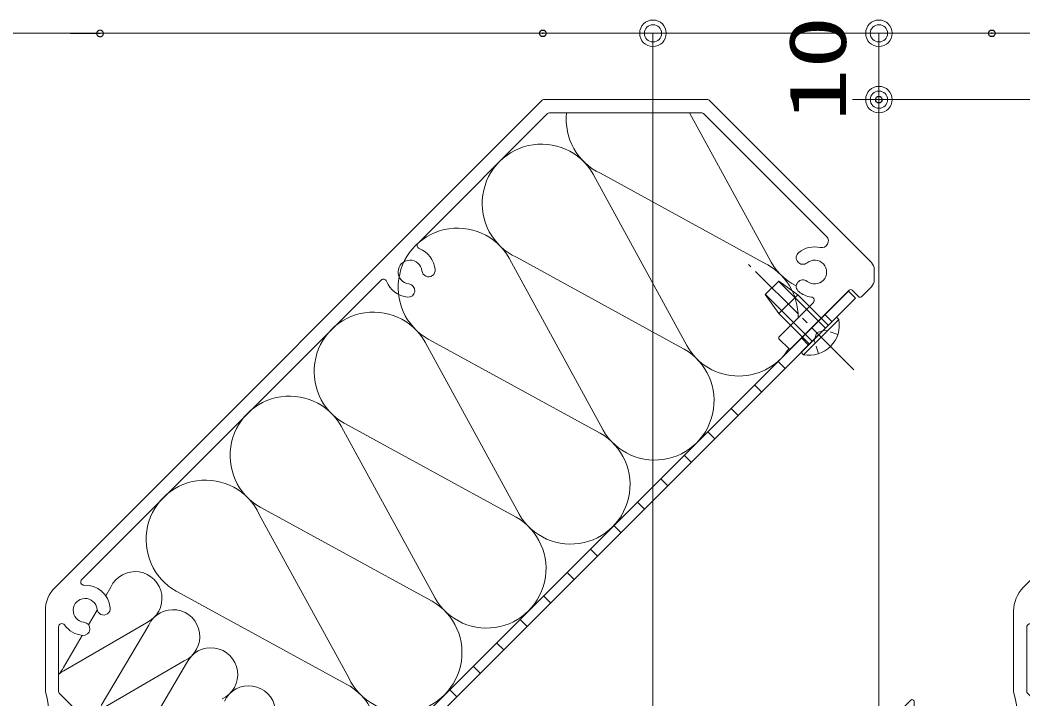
# Model space of a CAD drawing. Units: millimetres, scale not verified. Extents: x -791 to 791, y -562 to 562.
# Drawn here: x 258 to 409.3, y -113.9 to -11.6 of the extents above; entities that cross this region are included whole.
import ezdxf
from ezdxf.enums import TextEntityAlignment as Align

# ---------------------------------------------------------------- set-up
doc = ezdxf.new("R2010")
doc.units = ezdxf.units.MM
doc.header["$LTSCALE"] = 2
doc.header["$PDMODE"] = 32
doc.header["$PDSIZE"] = 1
for name, pattern in [('CHAIN2', [12, 9, -1, 1, -1]), ('DASHED1', [1.8, 1.2, -0.6]), ('DASHED3', [4, 3, -1])]:
    doc.linetypes.add(name, pattern=pattern)
for name, color, linetype, lineweight in [('0-2_USERZ', 3, 'Continuous', 9), ('0-5__0-1_ADD_LINE', 2, 'DASHED3', 9), ('0-7_0', 7, 'Continuous', 9), ('1-1_SHAPE', 7, 'Continuous', 9)]:
    doc.layers.add(name, color=color, linetype=linetype, lineweight=lineweight)
doc.layers.add('0-8_DEFPOINTS', color=1, linetype='Continuous')
doc.styles.add('ＭＳ ゴシック', font='')
doc.styles.get('ＭＳ ゴシック').set_extended_font_data('MS Gothic')

# ---------------------------------------------------------------- blocks, each defined once
blk = doc.blocks.new('DOT1')
at = {"layer": '0-7_0'}
blk.add_line((0, 0), (-2, 0), dxfattribs=at)
for radius in [1, 0.65]:
    blk.add_circle((0, 0), radius, dxfattribs=at)
blk = doc.blocks.new('A$C25DB647E')
at = {"layer": '1-1_SHAPE'}
for p, q in [((-8.57, 0), (40.933, 0)), ((-155.89, -147.071), (-8.994, -0.176)), ((41.357, -0.176), (90.303, -49.121)), ((-7.337, -4.176), (-46.431, -43.269)), ((39.276, -4), (-6.913, -4)), ((76.757, -41.232), (39.7, -4.176)), ((91.181, -51.243), (91.181, -54.321)), ((-57.55, -54.388), (-147.861, -144.699)), ((83.639, -57.449), (66.103, -74.985)), ((86.468, -59.429), (84.488, -57.449)), ((90.303, -56.442), (87.316, -59.429)), ((62.568, -71.449), (72.781, -61.236)), ((65.255, -74.985), (62.568, -72.298)), ((-158.819, -178.352), (-158.819, -154.142)), ((-154.819, -158.996), (-154.819, -178.518)), ((-209.647, -200.828), (-189.843, -181.024)), ((-188.819, -181.449), (-188.819, -183.994)), ((-154.643, -178.942), (-142.05, -191.535)), ((-188.994, -184.418), (-197.259, -192.683)), ((-148.414, -190.262), (-150.394, -192.242)), ((-144.172, -193.656), (-147.566, -190.262)), ((-150.394, -193.09), (-134.272, -209.212)), ((-142.05, -192.383), (-143.323, -193.656)), ((-137.808, -212.748), (-155.115, -195.441)), ((-210.819, -207.623), (-210.819, -203.657)), ((-206.57, -204.823), (-209.794, -208.047)), ((-134.272, -210.061), (-136.959, -212.748)), ((-198.779, -216.831), (-196.671, -214.722)), ((-196.375, -223.477), (-198.779, -221.073)), ((-193.546, -221.497), (-195.526, -223.477)), ((-176.576, -237.619), (-192.698, -221.497)), ((-183.858, -223.266), (-173.04, -234.084)), ((-173.04, -234.932), (-175.727, -237.619))]:
    blk.add_line(p, q, dxfattribs=at)
for centre, radius, start, end in [((-8.57, -0.6), 0.6, 90, 135), ((40.933, -0.6), 0.6, 45, 90), ((-6.913, -4.6), 0.6, 90, 135), ((39.276, -4.6), 0.6, 45, 90), ((75.343, -42.646), 2, 256.99016, 45), ((-45.724, -43.976), 1, 135, 248.90775), ((-48.819, -52), 7.6, 5.92483, 68.90775), ((73.181, -52), 7.6, 76.99016, 129.07517), ((69.651, -47.653), 2, 129.07517, 309.07517), ((-48.819, -52), 3.6, 5.92483, 264.07517), ((-43.249, -51.422), 2, 185.92483, 5.92483), ((73.181, -52), 3.6, 230.92483, 129.07517), ((88.181, -51.243), 3, 0, 45), ((-56.842, -55.095), 1, 21.09225, 135), ((69.651, -56.347), 2, 50.92483, 230.92483), ((88.181, -54.321), 3, 315, 0), ((-48.819, -52), 7.6, 201.09225, 264.07517), ((-49.397, -57.57), 2, 264.07517, 84.07517), ((84.064, -57.873), 0.6, 45, 135), ((73.181, -52), 7.6, 230.92483, 262.60372), ((72.074, -60.528), 1, 315, 82.60372), ((86.892, -59.004), 0.6, 225, 315), ((62.992, -71.874), 0.6, 135, 225), ((65.679, -74.561), 0.6, 225, 315), ((-147.154, -145.407), 1, 135, 272.23562), ((-148.819, -154.142), 10, 135, 180), ((-146.819, -154), 7.6, 5.92483, 92.23562), ((-146.819, -154), 3.6, 5.92483, 264.07517), ((-141.249, -153.422), 2, 185.92483, 5.92483), ((-153.819, -158.996), 1, 35.51598, 180), ((-146.819, -154), 7.6, 215.51598, 264.07517), ((-147.397, -159.57), 2, 264.07517, 84.07517), ((-158.219, -178.352), 0.6, 180, 197.10795), ((-179.819, -185), 22, 215.73023, 17.10795), ((-189.419, -181.449), 0.6, 0, 135), ((-154.219, -178.518), 0.6, 180, 225), ((-189.419, -183.994), 0.6, 315, 0), ((-147.99, -190.686), 0.6, 45, 135), ((-194.431, -195.511), 4, 135, 215.73023), ((-149.97, -192.666), 0.6, 135, 225), ((-142.475, -191.959), 0.6, 315, 45), ((-179.819, -185), 26, 276.37029, 335.89106), ((-155.539, -195.865), 0.6, 45, 155.89106), ((-143.748, -193.232), 0.6, 225, 315), ((-206.819, -203.657), 4, 135, 180), ((-201.621, -209.772), 7, 315, 135), ((-210.219, -207.623), 0.6, 180, 315), ((-184.819, -215), 3.6, 5.92483, 264.07517), ((-176.823, -211.833), 1, 96.37029, 201.606), ((-134.697, -209.637), 0.6, 315, 45), ((-179.249, -214.422), 2, 185.92483, 5.92483), ((-184.819, -215), 7.6, 5.92483, 21.606), ((-137.384, -212.324), 0.6, 225, 315), ((-196.658, -218.952), 3, 135, 225), ((-185.397, -220.57), 2, 318.46814, 84.07517), ((-195.951, -223.053), 0.6, 225, 315), ((-193.122, -221.922), 0.6, 45, 135), ((-183.151, -222.559), 1, 138.46814, 225), ((-173.465, -234.508), 0.6, 315, 45), ((-176.152, -237.195), 0.6, 225, 315)]:
    blk.add_arc(centre, radius, start, end, dxfattribs=at)
blk = doc.blocks.new('A$C41E34B6F')
at = {"layer": '0-2_USERZ', "color": 4}
for p, q in [((0, -7.5), (0, 7.5)), ((-20, 2.9), (-13, 4)), ((0, 4), (-13, 4)), ((-20, -2.9), (-20, 2.9)), ((0, 2.8), (-20, 2.8)), ((0, -2.8), (-20, -2.8)), ((-20, -2.9), (-13, -4)), ((1.018, -7.5), (0, -7.5))]:
    blk.add_line(p, q, dxfattribs=at)
at = {"layer": '0-2_USERZ', "color": 1, "linetype": 'CHAIN2'}
blk.add_line((15, 0), (-30, 0), dxfattribs=at)
at = {"layer": '0-2_USERZ', "color": 4}
for points in [[(1.018, -7.5), (1.018, 7.5), (0, 7.5)], [(0, -4), (-13, -4), (-13, 4)]]:
    blk.add_lwpolyline(points, dxfattribs=at)
at = {"layer": '0-2_USERZ', "color": 4, "linetype": 'DASHED1'}
for points in [[(4.018, 4.1), (0.307, 2.29), (-0.91, 0)], [(4.018, -4.1), (0.307, -2.29), (-0.91, 0)]]:
    blk.add_lwpolyline(points, dxfattribs=at)
at = {"layer": '0-2_USERZ', "color": 4}
blk.add_arc((-4.054, 0), 9.054, 304.06671, 55.93329, dxfattribs=at)
blk = doc.blocks.new('A$C521773B6')
at = {"layer": '0-2_USERZ', "color": 4}
for p, q in [((-189.702, 486), (-165.788, 442.313)), ((-218.101, 466.252), (-191.13, 416.983)), ((-167.316, 440.786), (-216.573, 467.78)), ((-192.659, 415.455), (-241.915, 442.449)), ((-243.444, 440.922), (-216.473, 391.652)), ((-268.786, 415.591), (-241.816, 366.322)), ((-218.001, 390.125), (-267.258, 417.119)), ((-294.129, 390.261), (-267.158, 340.991)), ((-243.344, 364.794), (-292.601, 391.788)), ((-268.687, 339.464), (-317.943, 366.458)), ((-319.472, 364.93), (-292.501, 315.661)), ((-365.805, 340.403), (-364.258, 343.027)), ((-294.029, 314.133), (-343.286, 341.127)), ((-370.977, 331.629), (-368.363, 336.064)), ((-353.528, 332.242), (-377.883, 318.054)), ((-367.153, 307.268), (-352.839, 331.549)), ((-378.571, 318.746), (-372.852, 328.448)), ((-342.109, 320.764), (-366.464, 306.576)), ((-355.734, 295.79), (-341.421, 320.072))]:
    blk.add_line(p, q, dxfattribs=at)
at = {"layer": '0-2_USERZ'}
for p, q in [((-148.896, 425.197), (-146.775, 423.076)), ((-155.967, 418.126), (-153.846, 416.005)), ((-163.038, 411.055), (-160.917, 408.934)), ((-170.109, 403.984), (-167.988, 401.863)), ((-177.18, 396.913), (-175.059, 394.792)), ((-184.251, 389.842), (-182.13, 387.721)), ((-191.322, 382.771), (-189.201, 380.65)), ((-198.393, 375.7), (-196.272, 373.579)), ((-205.464, 368.629), (-203.343, 366.508)), ((-212.536, 361.558), (-210.414, 359.437)), ((-219.607, 354.487), (-217.485, 352.365)), ((-226.678, 347.416), (-224.556, 345.294)), ((-233.749, 340.345), (-231.627, 338.223)), ((-240.82, 333.274), (-238.698, 331.152)), ((-247.891, 326.202), (-245.77, 324.081)), ((-254.962, 319.131), (-252.841, 317.01)), ((-262.033, 312.06), (-259.912, 309.939))]:
    blk.add_line(p, q, dxfattribs=at)
at = {"layer": '0-2_USERZ', "color": 7}
blk.add_lwpolyline([(-286.782, 287.312), (-141.825, 432.269), (-139.704, 430.147), (-284.66, 285.19), (-142.3, 142.83), (-84.92, 74.241), (-61.657, 50.978)], dxfattribs=at)
at = {"layer": '0-2_USERZ', "color": 4}
for centre, radius, start, end in [((-208.997, 484.015), 17.916, 173.63971, 244.98633), ((-234.34, 458.685), 17.916, 24.98633, 244.98633), ((-259.683, 433.354), 17.916, 24.98633, 244.98633), ((-149.549, 449.881), 17.916, 204.98633, 243.57646), ((-174.891, 424.551), 17.916, 358.83049, 64.98633), ((-285.025, 408.024), 17.916, 24.98633, 244.98633), ((-200.234, 399.22), 17.916, 204.98633, 64.98633), ((-174.891, 424.551), 17.916, 204.98633, 327.45393), ((-310.368, 382.693), 17.916, 24.98633, 244.98633), ((-225.577, 373.889), 17.916, 204.98633, 64.98633), ((-335.71, 357.363), 17.916, 24.98633, 244.98633), ((-250.919, 348.559), 17.916, 204.98633, 64.98633), ((-356.93, 339.587), 8.095, 294.85193, 154.85193), ((-276.262, 323.228), 17.916, 204.98633, 64.98633), ((-345.511, 328.109), 8.095, 294.85193, 154.85193), ((-334.093, 316.632), 8.095, 294.85193, 154.85193), ((-385.899, 322.186), 8.095, 316.78135, 334.85193), ((-374.481, 310.708), 8.095, 114.85193, 132.98512), ((-322.674, 305.154), 8.095, 294.85193, 154.85193), ((-301.605, 297.898), 17.916, 314.98633, 64.98633)]:
    blk.add_arc(centre, radius, start, end, dxfattribs=at)
at = {"layer": '0-2_USERZ'}
blk.add_blockref('A$C25DB647E', (-225.181, 490), dxfattribs=at)
at = {"layer": '0-2_USERZ', "rotation": 315}
blk.add_blockref('A$C41E34B6F', (-150.734, 419.117), dxfattribs=at)
blk = doc.blocks.new('A$C41AF3956')
at = {"layer": '0-2_USERZ'}
blk.add_blockref('A$C25DB647E', (-169.181, 490), dxfattribs=at)

msp = doc.modelspace()

# ---------------------------------------------------------------- linework, layer by layer
at = {"layer": '0-2_USERZ'}
for p, q in [((0.85, -13.588), (571.855, -13.588)), ((400.573, -13.588), (349.481, -13.588)), ((421.559, -13.588), (383.553, -13.588)), ((353.481, -17.588), (353.481, -279.588)), ((387.553, -17.588), (387.553, -19.586)), ((473.063, -23.586), (383.553, -23.586)), ((473.063, -23.586), (383.553, -23.586)), ((387.553, -27.586), (387.553, -264.586))]:
    msp.add_line(p, q, dxfattribs=at)
at = {"layer": '0-5__0-1_ADD_LINE', "color": 4, "linetype": 'Continuous'}
msp.add_line((265.646, -13.613), (270.104, -13.613), dxfattribs=at)
at = {"layer": '0-5__0-1_ADD_LINE', "color": 4}
msp.add_point((270.104, -13.613), dxfattribs=at)
at = {"layer": '0-8_DEFPOINTS'}
for p in [(336.855, -13.588), (404.573, -13.588), (387.553, -23.586)]:
    msp.add_point(p, dxfattribs=at)

# ---------------------------------------------------------------- block references
at = {"layer": '0-2_USERZ', "xscale": 2, "yscale": 2}
for p, rotation in [((353.481, -13.588), 90), ((387.553, -13.588), 90), ((387.553, -23.586), 270), ((387.553, -23.586), 90)]:
    msp.add_blockref('DOT1', p, dxfattribs=dict(at, rotation=rotation))
at = {"layer": '0-2_USERZ', "xscale": 0.5, "yscale": 0.5}
for name, p in [('A$C521773B6', (453.855, -268.586)), ('A$C41AF3956', (571.855, -268.613))]:
    msp.add_blockref(name, p, dxfattribs=at)

# ---------------------------------------------------------------- texts
at = {"layer": '0-2_USERZ', "style": 'ＭＳ ゴシック', "width": 1.35}
msp.add_text('10', height=8.666, rotation=90, dxfattribs=at).set_placement((385.189, -26.88), align=Align.BOTTOM_LEFT)

doc.saveas('drawing.dxf')
